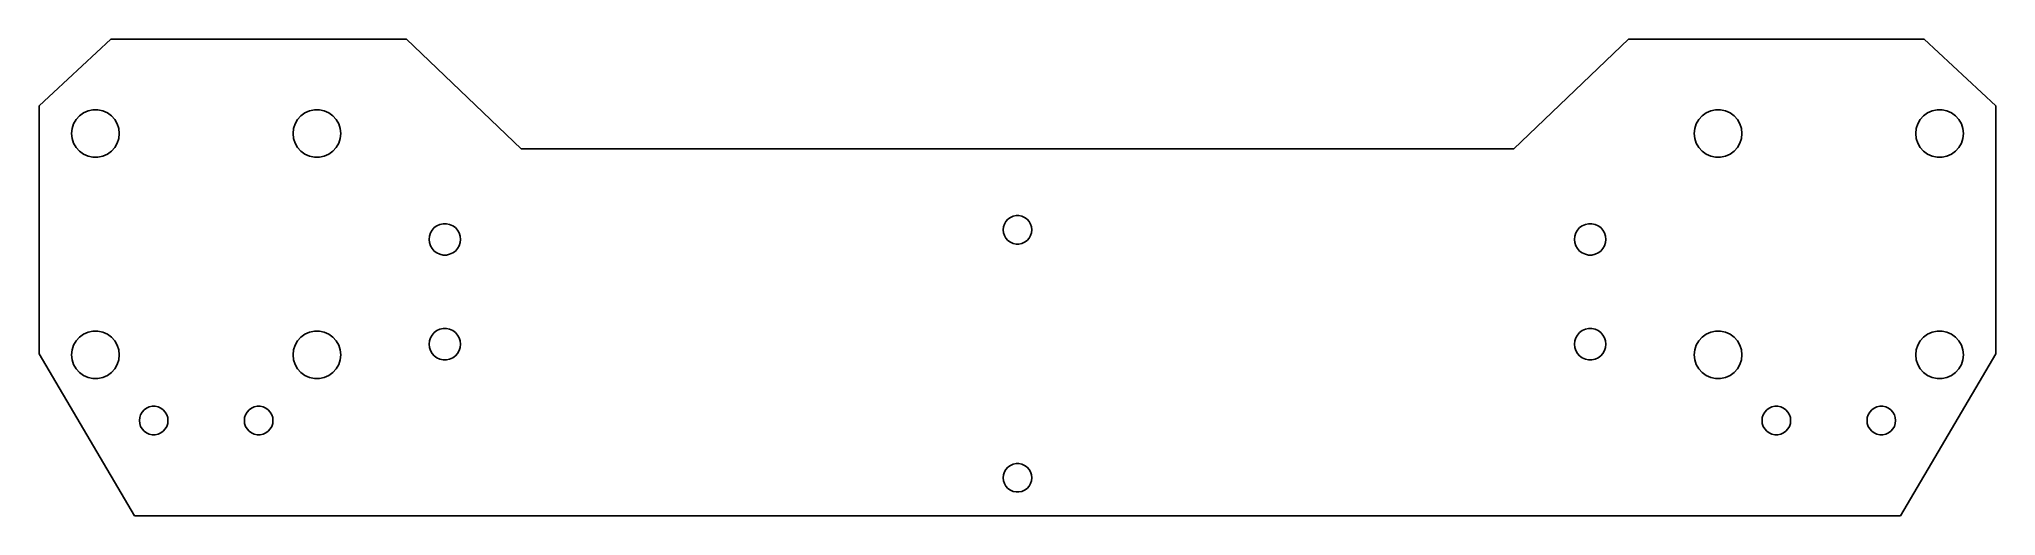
# Model space of a CAD drawing. Extents: x 44 to 249, y 87 to 137.
import ezdxf

# ---------------------------------------------------------------- set-up
doc = ezdxf.new("R2010")
doc.units = 0
doc.layers.get('0').update_dxf_attribs({"linetype": 'CONTINUOUS'})

msp = doc.modelspace()

# ---------------------------------------------------------------- linework, layer by layer
at = {"color": 7}
for p, q in [((51.326727, 136.541951), (43.826729, 129.541949)), ((82.326729, 136.541951), (51.326727, 136.541951)), ((94.326729, 125.041942), (82.326729, 136.541951)), ((210.326727, 136.541951), (198.326727, 125.041942)), ((241.326728, 136.541951), (210.326727, 136.541951)), ((248.826726, 129.541949), (241.326728, 136.541951)), ((43.826729, 129.541949), (43.826729, 103.541954)), ((248.826726, 103.541954), (248.826726, 129.541949)), ((47.226728, 126.641957), (47.281327, 127.161731)), ((47.281327, 127.161731), (47.442829, 127.658804)), ((47.442829, 127.658804), (47.704227, 128.111427)), ((47.704227, 128.111427), (48.053927, 128.499835)), ((48.053927, 128.499835), (48.476728, 128.807043)), ((48.476728, 128.807043), (48.954227, 129.019609)), ((48.954227, 129.019609), (49.465428, 129.128273)), ((49.465428, 129.128273), (49.988028, 129.128273)), ((49.988028, 129.128273), (50.499227, 129.019609)), ((50.499227, 129.019609), (50.976728, 128.807043)), ((50.976728, 128.807043), (51.399527, 128.499835)), ((51.399527, 128.499835), (51.749227, 128.111427)), ((51.749227, 128.111427), (52.010628, 127.658804)), ((52.010628, 127.658804), (52.172127, 127.161731)), ((52.172127, 127.161731), (52.226729, 126.641957)), ((70.426728, 126.641957), (70.481328, 127.161731)), ((70.481328, 127.161731), (70.642827, 127.658804)), ((70.642827, 127.658804), (70.904227, 128.111427)), ((70.904227, 128.111427), (71.253927, 128.499835)), ((71.253927, 128.499835), (71.676728, 128.807043)), ((71.676728, 128.807043), (72.154227, 129.019609)), ((72.154227, 129.019609), (72.665429, 129.128273)), ((72.665429, 129.128273), (73.188028, 129.128273)), ((73.188028, 129.128273), (73.699227, 129.019609)), ((73.699227, 129.019609), (74.176729, 128.807043)), ((74.176729, 128.807043), (74.599527, 128.499835)), ((74.599527, 128.499835), (74.949227, 128.111427)), ((74.949227, 128.111427), (75.210628, 127.658804)), ((75.210628, 127.658804), (75.372127, 127.161731)), ((75.372127, 127.161731), (75.426729, 126.641957)), ((217.226727, 126.641957), (217.281329, 127.161731)), ((217.281329, 127.161731), (217.442828, 127.658804)), ((217.442828, 127.658804), (217.704228, 128.111427)), ((217.704228, 128.111427), (218.053928, 128.499835)), ((218.053928, 128.499835), (218.476727, 128.807043)), ((218.476727, 128.807043), (218.954228, 129.019609)), ((218.954228, 129.019609), (219.465427, 129.128273)), ((219.465427, 129.128273), (219.988027, 129.128273)), ((219.988027, 129.128273), (220.499228, 129.019609)), ((220.499228, 129.019609), (220.976727, 128.807043)), ((220.976727, 128.807043), (221.399529, 128.499835)), ((221.399529, 128.499835), (221.749228, 128.111427)), ((221.749228, 128.111427), (222.010629, 127.658804)), ((222.010629, 127.658804), (222.172128, 127.161731)), ((222.172128, 127.161731), (222.226727, 126.641957)), ((240.426727, 126.641957), (240.481329, 127.161731)), ((240.481329, 127.161731), (240.642828, 127.658804)), ((240.642828, 127.658804), (240.904228, 128.111427)), ((240.904228, 128.111427), (241.253928, 128.499835)), ((241.253928, 128.499835), (241.676727, 128.807043)), ((241.676727, 128.807043), (242.154228, 129.019609)), ((242.154228, 129.019609), (242.665427, 129.128273)), ((242.665427, 129.128273), (243.188027, 129.128273)), ((243.188027, 129.128273), (243.699228, 129.019609)), ((243.699228, 129.019609), (244.176727, 128.807043)), ((244.176727, 128.807043), (244.599529, 128.499835)), ((244.599529, 128.499835), (244.949229, 128.111427)), ((244.949229, 128.111427), (245.210626, 127.658804)), ((245.210626, 127.658804), (245.372128, 127.161731)), ((245.372128, 127.161731), (245.426727, 126.641957)), ((47.281327, 126.122157), (47.226728, 126.641957)), ((47.442829, 125.625163), (47.281327, 126.122157)), ((47.704227, 125.172461), (47.442829, 125.625163)), ((48.053927, 124.784053), (47.704227, 125.172461)), ((51.749227, 125.172461), (51.399527, 124.784053)), ((52.010628, 125.625163), (51.749227, 125.172461)), ((52.172127, 126.122157), (52.010628, 125.625163)), ((52.226729, 126.641957), (52.172127, 126.122157)), ((70.481328, 126.122157), (70.426728, 126.641957)), ((70.642827, 125.625163), (70.481328, 126.122157)), ((70.904227, 125.172461), (70.642827, 125.625163)), ((71.253927, 124.784053), (70.904227, 125.172461)), ((74.949227, 125.172461), (74.599527, 124.784053)), ((75.210628, 125.625163), (74.949227, 125.172461)), ((75.372127, 126.122157), (75.210628, 125.625163)), ((75.426729, 126.641957), (75.372127, 126.122157)), ((217.281329, 126.122157), (217.226727, 126.641957)), ((217.442828, 125.625163), (217.281329, 126.122157)), ((217.704228, 125.172461), (217.442828, 125.625163)), ((218.053928, 124.784053), (217.704228, 125.172461)), ((221.749228, 125.172461), (221.399529, 124.784053)), ((222.010629, 125.625163), (221.749228, 125.172461)), ((222.172128, 126.122157), (222.010629, 125.625163)), ((222.226727, 126.641957), (222.172128, 126.122157)), ((240.481329, 126.122157), (240.426727, 126.641957)), ((240.642828, 125.625163), (240.481329, 126.122157)), ((240.904228, 125.172461), (240.642828, 125.625163)), ((241.253928, 124.784053), (240.904228, 125.172461)), ((244.949229, 125.172461), (244.599529, 124.784053)), ((245.210626, 125.625163), (244.949229, 125.172461)), ((245.372128, 126.122157), (245.210626, 125.625163)), ((245.426727, 126.641957), (245.372128, 126.122157)), ((48.476728, 124.476845), (48.053927, 124.784053)), ((48.954227, 124.264358), (48.476728, 124.476845)), ((49.465428, 124.155668), (48.954227, 124.264358)), ((49.988028, 124.155668), (49.465428, 124.155668)), ((50.499227, 124.264358), (49.988028, 124.155668)), ((50.976728, 124.476845), (50.499227, 124.264358)), ((51.399527, 124.784053), (50.976728, 124.476845)), ((71.676728, 124.476845), (71.253927, 124.784053)), ((72.154227, 124.264358), (71.676728, 124.476845)), ((72.665429, 124.155668), (72.154227, 124.264358)), ((73.188028, 124.155668), (72.665429, 124.155668)), ((73.699227, 124.264358), (73.188028, 124.155668)), ((74.176729, 124.476845), (73.699227, 124.264358)), ((74.599527, 124.784053), (74.176729, 124.476845)), ((198.326727, 125.041942), (94.326729, 125.041942)), ((218.476727, 124.476845), (218.053928, 124.784053)), ((218.954228, 124.264358), (218.476727, 124.476845)), ((219.465427, 124.155668), (218.954228, 124.264358)), ((219.988027, 124.155668), (219.465427, 124.155668)), ((220.499228, 124.264358), (219.988027, 124.155668)), ((220.976727, 124.476845), (220.499228, 124.264358)), ((221.399529, 124.784053), (220.976727, 124.476845)), ((241.676727, 124.476845), (241.253928, 124.784053)), ((242.154228, 124.264358), (241.676727, 124.476845)), ((242.665427, 124.155668), (242.154228, 124.264358)), ((243.188027, 124.155668), (242.665427, 124.155668)), ((243.699228, 124.264358), (243.188027, 124.155668)), ((244.176727, 124.476845), (243.699228, 124.264358)), ((244.599529, 124.784053), (244.176727, 124.476845)), ((85.222628, 116.768157), (85.501729, 116.97096)), ((85.501729, 116.97096), (85.816829, 117.111163)), ((85.816829, 117.111163), (86.154228, 117.182944)), ((86.154228, 117.182944), (86.499229, 117.182944)), ((86.499229, 117.182944), (86.836628, 117.111163)), ((86.836628, 117.111163), (87.151729, 116.97096)), ((87.151729, 116.97096), (87.430827, 116.768157)), ((144.826725, 116.541965), (144.859515, 116.853856)), ((144.859515, 116.853856), (144.956406, 117.152067)), ((144.956406, 117.152067), (145.113206, 117.423662)), ((145.113206, 117.423662), (145.323036, 117.656654)), ((145.323036, 117.656654), (145.576742, 117.840963)), ((145.576742, 117.840963), (145.863209, 117.968545)), ((145.863209, 117.968545), (146.169944, 118.033765)), ((146.169944, 118.033765), (146.483509, 118.033765)), ((146.483509, 118.033765), (146.790243, 117.968545)), ((146.790243, 117.968545), (147.076726, 117.840963)), ((147.076726, 117.840963), (147.330417, 117.656654)), ((147.330417, 117.656654), (147.540247, 117.423662)), ((147.540247, 117.423662), (147.697047, 117.152067)), ((147.697047, 117.152067), (147.793938, 116.853856)), ((147.793938, 116.853856), (147.826727, 116.541965)), ((205.222628, 116.768157), (205.501727, 116.97096)), ((205.501727, 116.97096), (205.816827, 117.111163)), ((205.816827, 117.111163), (206.154226, 117.182944)), ((206.154226, 117.182944), (206.499227, 117.182944)), ((206.499227, 117.182944), (206.836626, 117.111163)), ((206.836626, 117.111163), (207.151727, 116.97096)), ((207.151727, 116.97096), (207.430828, 116.768157)), ((84.676729, 115.541946), (84.712829, 115.885057)), ((84.712829, 115.198966), (84.676729, 115.541946)), ((84.712829, 115.885057), (84.819429, 116.213061)), ((84.819429, 114.870856), (84.712829, 115.198966)), ((84.819429, 116.213061), (84.991829, 116.511749)), ((84.991829, 114.572142), (84.819429, 114.870856)), ((84.991829, 116.511749), (85.222628, 116.768157)), ((87.430827, 116.768157), (87.661628, 116.511749)), ((87.661628, 116.511749), (87.834129, 116.213061)), ((87.834129, 114.870856), (87.661628, 114.572142)), ((87.834129, 116.213061), (87.940727, 115.885057)), ((87.940727, 115.198966), (87.834129, 114.870856)), ((87.940727, 115.885057), (87.976729, 115.541946)), ((87.976729, 115.541946), (87.940727, 115.198966)), ((144.859515, 116.230047), (144.826725, 116.541965)), ((144.956406, 115.931862), (144.859515, 116.230047)), ((145.113206, 115.660267), (144.956406, 115.931862)), ((145.323036, 115.427249), (145.113206, 115.660267)), ((145.576727, 115.242966), (145.323036, 115.427249)), ((145.863209, 115.115358), (145.576727, 115.242966)), ((146.169944, 115.050165), (145.863209, 115.115358)), ((146.483509, 115.050165), (146.169944, 115.050165)), ((146.790243, 115.115358), (146.483509, 115.050165)), ((147.076726, 115.242966), (146.790243, 115.115358)), ((147.330417, 115.427249), (147.076726, 115.242966)), ((147.540247, 115.660267), (147.330417, 115.427249)), ((147.697047, 115.931862), (147.540247, 115.660267)), ((147.793938, 116.230047), (147.697047, 115.931862)), ((147.826727, 116.541965), (147.793938, 116.230047)), ((204.676727, 115.541946), (204.712729, 115.885057)), ((204.712729, 115.198966), (204.676727, 115.541946)), ((204.712729, 115.885057), (204.819327, 116.213061)), ((204.819327, 114.870856), (204.712729, 115.198966)), ((204.819327, 116.213061), (204.991827, 116.511749)), ((204.991827, 114.572142), (204.819327, 114.870856)), ((204.991827, 116.511749), (205.222628, 116.768157)), ((207.430828, 116.768157), (207.661626, 116.511749)), ((207.661626, 116.511749), (207.834026, 116.213061)), ((207.834026, 114.870856), (207.661626, 114.572142)), ((207.834026, 116.213061), (207.940627, 115.885057)), ((207.940627, 115.198966), (207.834026, 114.870856)), ((207.940627, 115.885057), (207.976727, 115.541946)), ((207.976727, 115.541946), (207.940627, 115.198966)), ((85.222628, 114.315761), (84.991829, 114.572142)), ((85.501729, 114.113063), (85.222628, 114.315761)), ((85.816829, 113.972755), (85.501729, 114.113063)), ((86.154228, 113.900947), (85.816829, 113.972755)), ((86.499229, 113.900947), (86.154228, 113.900947)), ((86.836628, 113.972755), (86.499229, 113.900947)), ((87.151729, 114.113063), (86.836628, 113.972755)), ((87.430827, 114.315761), (87.151729, 114.113063)), ((87.661628, 114.572142), (87.430827, 114.315761)), ((205.222628, 114.315761), (204.991827, 114.572142)), ((205.501727, 114.113063), (205.222628, 114.315761)), ((205.816827, 113.972755), (205.501727, 114.113063)), ((206.154226, 113.900947), (205.816827, 113.972755)), ((206.499227, 113.900947), (206.154226, 113.900947)), ((206.836626, 113.972755), (206.499227, 113.900947)), ((207.151727, 114.113063), (206.836626, 113.972755)), ((207.430828, 114.315761), (207.151727, 114.113063)), ((207.661626, 114.572142), (207.430828, 114.315761)), ((47.442829, 104.458867), (47.704227, 104.911463)), ((47.704227, 104.911463), (48.053927, 105.299845)), ((48.053927, 105.299845), (48.476728, 105.607053)), ((48.476728, 105.607053), (48.954227, 105.819566)), ((48.954227, 105.819566), (49.465428, 105.928257)), ((49.465428, 105.928257), (49.988028, 105.928257)), ((49.988028, 105.928257), (50.499227, 105.819566)), ((50.499227, 105.819566), (50.976728, 105.607053)), ((50.976728, 105.607053), (51.399527, 105.299845)), ((51.399527, 105.299845), (51.749227, 104.911463)), ((51.749227, 104.911463), (52.010628, 104.458867)), ((70.642827, 104.458867), (70.904227, 104.911463)), ((70.904227, 104.911463), (71.253927, 105.299845)), ((71.253927, 105.299845), (71.676728, 105.607053)), ((71.676728, 105.607053), (72.154227, 105.819566)), ((72.154227, 105.819566), (72.665429, 105.928257)), ((72.665429, 105.928257), (73.188028, 105.928257)), ((73.188028, 105.928257), (73.699227, 105.819566)), ((73.699227, 105.819566), (74.176729, 105.607053)), ((74.176729, 105.607053), (74.599527, 105.299845)), ((74.599527, 105.299845), (74.949227, 104.911463)), ((74.949227, 104.911463), (75.210628, 104.458867)), ((84.676729, 104.541946), (84.712829, 104.885058)), ((84.712829, 104.885058), (84.819429, 105.213062)), ((84.819429, 105.213062), (84.991829, 105.51175)), ((84.991829, 105.51175), (85.222628, 105.768158)), ((85.222628, 105.768158), (85.501729, 105.970961)), ((85.501729, 105.970961), (85.816829, 106.111164)), ((85.816829, 106.111164), (86.154228, 106.182945)), ((86.154228, 106.182945), (86.499229, 106.182945)), ((86.499229, 106.182945), (86.836628, 106.111164)), ((86.836628, 106.111164), (87.151729, 105.970961)), ((87.151729, 105.970961), (87.430827, 105.768158)), ((87.430827, 105.768158), (87.661628, 105.51175)), ((87.661628, 105.51175), (87.834129, 105.213062)), ((87.834129, 105.213062), (87.940727, 104.885058)), ((87.940727, 104.885058), (87.976729, 104.541946)), ((204.676727, 104.541946), (204.712729, 104.885058)), ((204.712729, 104.885058), (204.819327, 105.213062)), ((204.819327, 105.213062), (204.991827, 105.51175)), ((204.991827, 105.51175), (205.222628, 105.768158)), ((205.222628, 105.768158), (205.501727, 105.970961)), ((205.501727, 105.970961), (205.816827, 106.111164)), ((205.816827, 106.111164), (206.154226, 106.182945)), ((206.154226, 106.182945), (206.499227, 106.182945)), ((206.499227, 106.182945), (206.836626, 106.111164)), ((206.836626, 106.111164), (207.151727, 105.970961)), ((207.151727, 105.970961), (207.430828, 105.768158)), ((207.430828, 105.768158), (207.661626, 105.51175)), ((207.661626, 105.51175), (207.834026, 105.213062)), ((207.834026, 105.213062), (207.940627, 104.885058)), ((207.940627, 104.885058), (207.976727, 104.541946)), ((217.442828, 104.458867), (217.704228, 104.911463)), ((217.704228, 104.911463), (218.053928, 105.299845)), ((218.053928, 105.299845), (218.476727, 105.607053)), ((218.476727, 105.607053), (218.954228, 105.819566)), ((218.954228, 105.819566), (219.465427, 105.928257)), ((219.465427, 105.928257), (219.988027, 105.928257)), ((219.988027, 105.928257), (220.499228, 105.819566)), ((220.499228, 105.819566), (220.976727, 105.607053)), ((220.976727, 105.607053), (221.399529, 105.299845)), ((221.399529, 105.299845), (221.749228, 104.911463)), ((221.749228, 104.911463), (222.010629, 104.458867)), ((240.642828, 104.458867), (240.904228, 104.911463)), ((240.904228, 104.911463), (241.253928, 105.299845)), ((241.253928, 105.299845), (241.676727, 105.607053)), ((241.676727, 105.607053), (242.154228, 105.819566)), ((242.154228, 105.819566), (242.665427, 105.928257)), ((242.665427, 105.928257), (243.188027, 105.928257)), ((243.188027, 105.928257), (243.699228, 105.819566)), ((243.699228, 105.819566), (244.176727, 105.607053)), ((244.176727, 105.607053), (244.599529, 105.299845)), ((244.599529, 105.299845), (244.949229, 104.911463)), ((244.949229, 104.911463), (245.210626, 104.458867)), ((43.826729, 103.541954), (53.826728, 86.541945)), ((47.226728, 103.441968), (47.281327, 103.961768)), ((47.281327, 102.922167), (47.226728, 103.441968)), ((47.281327, 103.961768), (47.442829, 104.458867)), ((47.442829, 102.425147), (47.281327, 102.922167)), ((52.010628, 104.458867), (52.172127, 103.961768)), ((52.172127, 102.922167), (52.010628, 102.425147)), ((52.172127, 103.961768), (52.226729, 103.441968)), ((52.226729, 103.441968), (52.172127, 102.922167)), ((70.426728, 103.441968), (70.481328, 103.961768)), ((70.481328, 102.922167), (70.426728, 103.441968)), ((70.481328, 103.961768), (70.642827, 104.458867)), ((70.642827, 102.425147), (70.481328, 102.922167)), ((75.210628, 104.458867), (75.372127, 103.961768)), ((75.372127, 102.922167), (75.210628, 102.425147)), ((75.372127, 103.961768), (75.426729, 103.441968)), ((75.426729, 103.441968), (75.372127, 102.922167)), ((84.712829, 104.198967), (84.676729, 104.541946)), ((84.819429, 103.870857), (84.712829, 104.198967)), ((84.991829, 103.572143), (84.819429, 103.870857)), ((85.222628, 103.315761), (84.991829, 103.572143)), ((85.501729, 103.113064), (85.222628, 103.315761)), ((85.816829, 102.972756), (85.501729, 103.113064)), ((86.154228, 102.900948), (85.816829, 102.972756)), ((86.499229, 102.900948), (86.154228, 102.900948)), ((86.836628, 102.972756), (86.499229, 102.900948)), ((87.151729, 103.113064), (86.836628, 102.972756)), ((87.430827, 103.315761), (87.151729, 103.113064)), ((87.661628, 103.572143), (87.430827, 103.315761)), ((87.834129, 103.870857), (87.661628, 103.572143)), ((87.940727, 104.198967), (87.834129, 103.870857)), ((87.976729, 104.541946), (87.940727, 104.198967)), ((204.712729, 104.198967), (204.676727, 104.541946)), ((204.819327, 103.870857), (204.712729, 104.198967)), ((204.991827, 103.572143), (204.819327, 103.870857)), ((205.222628, 103.315761), (204.991827, 103.572143)), ((205.501727, 103.113064), (205.222628, 103.315761)), ((205.816827, 102.972756), (205.501727, 103.113064)), ((206.154226, 102.900948), (205.816827, 102.972756)), ((206.499227, 102.900948), (206.154226, 102.900948)), ((206.836626, 102.972756), (206.499227, 102.900948)), ((207.151727, 103.113064), (206.836626, 102.972756)), ((207.430828, 103.315761), (207.151727, 103.113064)), ((207.661626, 103.572143), (207.430828, 103.315761)), ((207.834026, 103.870857), (207.661626, 103.572143)), ((207.940627, 104.198967), (207.834026, 103.870857)), ((207.976727, 104.541946), (207.940627, 104.198967)), ((217.226727, 103.441968), (217.281329, 103.961768)), ((217.281329, 102.922167), (217.226727, 103.441968)), ((217.281329, 103.961768), (217.442828, 104.458867)), ((217.442828, 102.425147), (217.281329, 102.922167)), ((222.010629, 104.458867), (222.172128, 103.961768)), ((222.172128, 102.922167), (222.010629, 102.425147)), ((222.172128, 103.961768), (222.226727, 103.441968)), ((222.226727, 103.441968), (222.172128, 102.922167)), ((238.826728, 86.541945), (248.826726, 103.541954)), ((240.426727, 103.441968), (240.481329, 103.961768)), ((240.481329, 102.922167), (240.426727, 103.441968)), ((240.481329, 103.961768), (240.642828, 104.458867)), ((240.642828, 102.425147), (240.481329, 102.922167)), ((245.210626, 104.458867), (245.372128, 103.961768)), ((245.372128, 102.922167), (245.210626, 102.425147)), ((245.372128, 103.961768), (245.426727, 103.441968)), ((245.426727, 103.441968), (245.372128, 102.922167)), ((47.704227, 101.972445), (47.442829, 102.425147)), ((48.053927, 101.584063), (47.704227, 101.972445)), ((48.476728, 101.276856), (48.053927, 101.584063)), ((48.954227, 101.064342), (48.476728, 101.276856)), ((49.465428, 100.955652), (48.954227, 101.064342)), ((49.988028, 100.955652), (49.465428, 100.955652)), ((50.499227, 101.064342), (49.988028, 100.955652)), ((50.976728, 101.276856), (50.499227, 101.064342)), ((51.399527, 101.584063), (50.976728, 101.276856)), ((51.749227, 101.972445), (51.399527, 101.584063)), ((52.010628, 102.425147), (51.749227, 101.972445)), ((70.904227, 101.972445), (70.642827, 102.425147)), ((71.253927, 101.584063), (70.904227, 101.972445)), ((71.676728, 101.276856), (71.253927, 101.584063)), ((72.154227, 101.064342), (71.676728, 101.276856)), ((72.665429, 100.955652), (72.154227, 101.064342)), ((73.188028, 100.955652), (72.665429, 100.955652)), ((73.699227, 101.064342), (73.188028, 100.955652)), ((74.176729, 101.276856), (73.699227, 101.064342)), ((74.599527, 101.584063), (74.176729, 101.276856)), ((74.949227, 101.972445), (74.599527, 101.584063)), ((75.210628, 102.425147), (74.949227, 101.972445)), ((217.704228, 101.972445), (217.442828, 102.425147)), ((218.053928, 101.584063), (217.704228, 101.972445)), ((218.476727, 101.276856), (218.053928, 101.584063)), ((218.954228, 101.064342), (218.476727, 101.276856)), ((219.465427, 100.955652), (218.954228, 101.064342)), ((219.988027, 100.955652), (219.465427, 100.955652)), ((220.499228, 101.064342), (219.988027, 100.955652)), ((220.976727, 101.276856), (220.499228, 101.064342)), ((221.399529, 101.584063), (220.976727, 101.276856)), ((221.749228, 101.972445), (221.399529, 101.584063)), ((222.010629, 102.425147), (221.749228, 101.972445)), ((240.904228, 101.972445), (240.642828, 102.425147)), ((241.253928, 101.584063), (240.904228, 101.972445)), ((241.676727, 101.276856), (241.253928, 101.584063)), ((242.154228, 101.064342), (241.676727, 101.276856)), ((242.665427, 100.955652), (242.154228, 101.064342)), ((243.188027, 100.955652), (242.665427, 100.955652)), ((243.699228, 101.064342), (243.188027, 100.955652)), ((244.176727, 101.276856), (243.699228, 101.064342)), ((244.599529, 101.584063), (244.176727, 101.276856)), ((244.949229, 101.972445), (244.599529, 101.584063)), ((245.210626, 102.425147), (244.949229, 101.972445)), ((54.326726, 96.541952), (54.359527, 96.853843)), ((54.359527, 96.230061), (54.326726, 96.541952)), ((54.359527, 96.853843), (54.456428, 97.152055)), ((54.456428, 97.152055), (54.613228, 97.423649)), ((54.613228, 97.423649), (54.823027, 97.656668)), ((54.823027, 97.656668), (55.076728, 97.84095)), ((55.076728, 97.84095), (55.363229, 97.968559)), ((55.363229, 97.968559), (55.669929, 98.033752)), ((55.669929, 98.033752), (55.983529, 98.033752)), ((55.983529, 98.033752), (56.290229, 97.968559)), ((56.290229, 97.968559), (56.576727, 97.84095)), ((56.576727, 97.84095), (56.830428, 97.656668)), ((56.830428, 97.656668), (57.040227, 97.423649)), ((57.040227, 97.423649), (57.197027, 97.152055)), ((57.197027, 97.152055), (57.293928, 96.853843)), ((57.293928, 96.853843), (57.326728, 96.541952)), ((57.326728, 96.541952), (57.293928, 96.230061)), ((65.326728, 96.541952), (65.359529, 96.853843)), ((65.359529, 96.230061), (65.326728, 96.541952)), ((65.359529, 96.853843), (65.456427, 97.152055)), ((65.456427, 97.152055), (65.613227, 97.423649)), ((65.613227, 97.423649), (65.823028, 97.656668)), ((65.823028, 97.656668), (66.076727, 97.84095)), ((66.076727, 97.84095), (66.363228, 97.968559)), ((66.363228, 97.968559), (66.669928, 98.033752)), ((66.669928, 98.033752), (66.983528, 98.033752)), ((66.983528, 98.033752), (67.290228, 97.968559)), ((67.290228, 97.968559), (67.576729, 97.84095)), ((67.576729, 97.84095), (67.830427, 97.656668)), ((67.830427, 97.656668), (68.040229, 97.423649)), ((68.040229, 97.423649), (68.197029, 97.152055)), ((68.197029, 97.152055), (68.293927, 96.853843)), ((68.293927, 96.853843), (68.326728, 96.541952)), ((68.326728, 96.541952), (68.293927, 96.230061)), ((224.326728, 96.541952), (224.359528, 96.853843)), ((224.359528, 96.230061), (224.326728, 96.541952)), ((224.359528, 96.853843), (224.456427, 97.152055)), ((224.456427, 97.152055), (224.613227, 97.423649)), ((224.613227, 97.423649), (224.823028, 97.656668)), ((224.823028, 97.656668), (225.076726, 97.84095)), ((225.076726, 97.84095), (225.363228, 97.968559)), ((225.363228, 97.968559), (225.669927, 98.033752)), ((225.669927, 98.033752), (225.983527, 98.033752)), ((225.983527, 98.033752), (226.290227, 97.968559)), ((226.290227, 97.968559), (226.576729, 97.84095)), ((226.576729, 97.84095), (226.830427, 97.656668)), ((226.830427, 97.656668), (227.040228, 97.423649)), ((227.040228, 97.423649), (227.197028, 97.152055)), ((227.197028, 97.152055), (227.293927, 96.853843)), ((227.293927, 96.853843), (227.326727, 96.541952)), ((227.326727, 96.541952), (227.293927, 96.230061)), ((235.326727, 96.541952), (235.359527, 96.853843)), ((235.359527, 96.230061), (235.326727, 96.541952)), ((235.359527, 96.853843), (235.456428, 97.152055)), ((235.456428, 97.152055), (235.613228, 97.423649)), ((235.613228, 97.423649), (235.823027, 97.656668)), ((235.823027, 97.656668), (236.076728, 97.84095)), ((236.076728, 97.84095), (236.363227, 97.968559)), ((236.363227, 97.968559), (236.669927, 98.033752)), ((236.669927, 98.033752), (236.983527, 98.033752)), ((236.983527, 98.033752), (237.290226, 97.968559)), ((237.290226, 97.968559), (237.576728, 97.84095)), ((237.576728, 97.84095), (237.830429, 97.656668)), ((237.830429, 97.656668), (238.040228, 97.423649)), ((238.040228, 97.423649), (238.197028, 97.152055)), ((238.197028, 97.152055), (238.293929, 96.853843)), ((238.293929, 96.853843), (238.326729, 96.541952)), ((238.326729, 96.541952), (238.293929, 96.230061)), ((54.456428, 95.931849), (54.359527, 96.230061)), ((54.613228, 95.660254), (54.456428, 95.931849)), ((54.823027, 95.427262), (54.613228, 95.660254)), ((55.076728, 95.242953), (54.823027, 95.427262)), ((55.363229, 95.115345), (55.076728, 95.242953)), ((55.669929, 95.050152), (55.363229, 95.115345)), ((55.983529, 95.050152), (55.669929, 95.050152)), ((56.290229, 95.115345), (55.983529, 95.050152)), ((56.576727, 95.242953), (56.290229, 95.115345)), ((56.830428, 95.427262), (56.576727, 95.242953)), ((57.040227, 95.660254), (56.830428, 95.427262)), ((57.197027, 95.931849), (57.040227, 95.660254)), ((57.293928, 96.230061), (57.197027, 95.931849)), ((65.456427, 95.931849), (65.359529, 96.230061)), ((65.613227, 95.660254), (65.456427, 95.931849)), ((65.823028, 95.427262), (65.613227, 95.660254)), ((66.076727, 95.242953), (65.823028, 95.427262)), ((66.363228, 95.115345), (66.076727, 95.242953)), ((66.669928, 95.050152), (66.363228, 95.115345)), ((66.983528, 95.050152), (66.669928, 95.050152)), ((67.290228, 95.115345), (66.983528, 95.050152)), ((67.576729, 95.242953), (67.290228, 95.115345)), ((67.830427, 95.427262), (67.576729, 95.242953)), ((68.040229, 95.660254), (67.830427, 95.427262)), ((68.197029, 95.931849), (68.040229, 95.660254)), ((68.293927, 96.230061), (68.197029, 95.931849)), ((224.456427, 95.931849), (224.359528, 96.230061)), ((224.613227, 95.660254), (224.456427, 95.931849)), ((224.823028, 95.427262), (224.613227, 95.660254)), ((225.076726, 95.242953), (224.823028, 95.427262)), ((225.363228, 95.115345), (225.076726, 95.242953)), ((225.669927, 95.050152), (225.363228, 95.115345)), ((225.983527, 95.050152), (225.669927, 95.050152)), ((226.290227, 95.115345), (225.983527, 95.050152)), ((226.576729, 95.242953), (226.290227, 95.115345)), ((226.830427, 95.427262), (226.576729, 95.242953)), ((227.040228, 95.660254), (226.830427, 95.427262)), ((227.197028, 95.931849), (227.040228, 95.660254)), ((227.293927, 96.230061), (227.197028, 95.931849)), ((235.456428, 95.931849), (235.359527, 96.230061)), ((235.613228, 95.660254), (235.456428, 95.931849)), ((235.823027, 95.427262), (235.613228, 95.660254)), ((236.076728, 95.242953), (235.823027, 95.427262)), ((236.363227, 95.115345), (236.076728, 95.242953)), ((236.669927, 95.050152), (236.363227, 95.115345)), ((236.983527, 95.050152), (236.669927, 95.050152)), ((237.290226, 95.115345), (236.983527, 95.050152)), ((237.576728, 95.242953), (237.290226, 95.115345)), ((237.830429, 95.427262), (237.576728, 95.242953)), ((238.040228, 95.660254), (237.830429, 95.427262)), ((238.197028, 95.931849), (238.040228, 95.660254)), ((238.293929, 96.230061), (238.197028, 95.931849)), ((144.826725, 90.541943), (144.859515, 90.85386)), ((144.859515, 90.230052), (144.826725, 90.541943)), ((144.859515, 90.85386), (144.956406, 91.152045)), ((144.956406, 89.931866), (144.859515, 90.230052)), ((144.956406, 91.152045), (145.113206, 91.423667)), ((145.113206, 91.423667), (145.323036, 91.656659)), ((145.323036, 91.656659), (145.576742, 91.840967)), ((145.576742, 91.840967), (145.863209, 91.96855)), ((145.863209, 91.96855), (146.169944, 92.033743)), ((146.169944, 92.033743), (146.483509, 92.033743)), ((146.483509, 92.033743), (146.790243, 91.96855)), ((146.790243, 91.96855), (147.076726, 91.840967)), ((147.076726, 91.840967), (147.330417, 91.656659)), ((147.330417, 91.656659), (147.540247, 91.423667)), ((147.540247, 91.423667), (147.697047, 91.152045)), ((147.697047, 91.152045), (147.793938, 90.85386)), ((147.793938, 90.230052), (147.697047, 89.931866)), ((147.793938, 90.85386), (147.826727, 90.541943)), ((147.826727, 90.541943), (147.793938, 90.230052)), ((145.113206, 89.660245), (144.956406, 89.931866)), ((145.323036, 89.427253), (145.113206, 89.660245)), ((145.576727, 89.242944), (145.323036, 89.427253)), ((145.863209, 89.115362), (145.576727, 89.242944)), ((146.169944, 89.050142), (145.863209, 89.115362)), ((146.483509, 89.050142), (146.169944, 89.050142)), ((146.790243, 89.115362), (146.483509, 89.050142)), ((147.076726, 89.242944), (146.790243, 89.115362)), ((147.330417, 89.427253), (147.076726, 89.242944)), ((147.540247, 89.660245), (147.330417, 89.427253)), ((147.697047, 89.931866), (147.540247, 89.660245)), ((53.826728, 86.541945), (238.826728, 86.541945))]:
    msp.add_line(p, q, dxfattribs=at)

doc.saveas('drawing.dxf')
